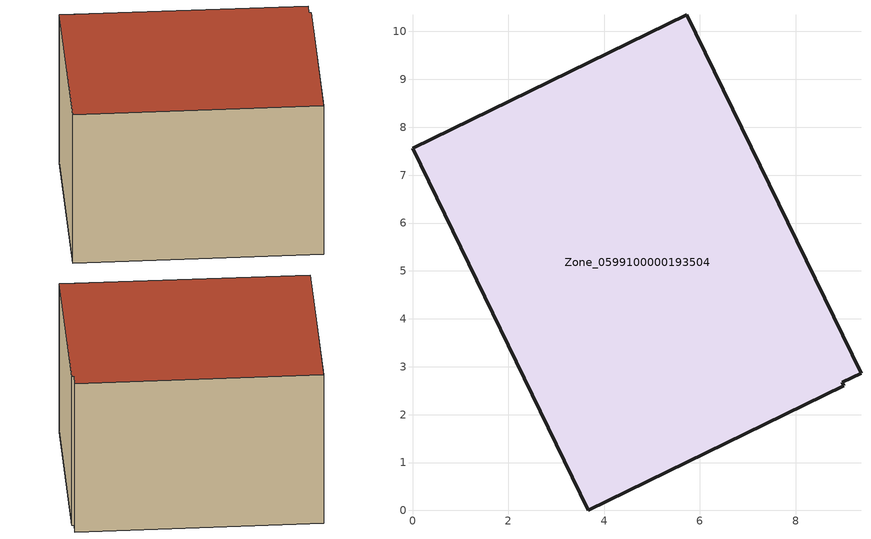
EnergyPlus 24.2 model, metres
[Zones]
Zone_0599100000193504
 floor ground (C_G): 9.36,2.86 8.97,2.67 9,2.6 3.67,0 0,7.56 5.72,10.35 z0
 wall outside (C_F): 9.36,2.86 5.72,10.35 0,7.56 3.67,0 9,2.6 8.97,2.67 9.36,2.86 z0:5.82
 roof outside (C_R): 8.97,2.67 9.36,2.86 5.72,10.35 0,7.56 3.67,0 9,2.6 z5.82
[BUILDING]
Pand.0599100000193504: North Axis=0; Terrain=City; Loads Convergence Tolerance Value=0.04; Temperature Convergence Tolerance Value=0.4; Solar Distribution=FullExterior; Maximum Number of Warmup Days=25; Minimum Number of Warmup Days=1
[Site:Location]
Rotterdam.The.Hague.AP_ZH_NLD Design_Conditions: Latitude=51.96; Longitude=4.45; Time Zone=1; Elevation=-4.5
[SITE:GROUNDTEMPERATURE:BUILDINGSURFACE]
18, 18, 18, 18, 18, 18, 18, 18, 18, 18, 18, 18
[MATERIAL] Thermal Absorptance=0.9; Solar Absorptance=0.7; Visible Absorptance=0.7
Name | Roughness | Thickness | Conductivity | Density | Specific Heat
G.TI.1946-1964 | MediumSmooth | 0.15 | 1 | 540 | 1210
F.TI.1946-1964 | Rough | 0.3 | 0.857143 | 1920 | 840
R.TI.1946-1964 | MediumRough | 0.2 | 0.277778 | 1500 | 1000
[CONSTRUCTION]
C_G: G.TI.1946-1964
C_F: F.TI.1946-1964
C_R: R.TI.1946-1964
[ZONE]
Zone_0599100000193504: Type=1; Multiplier=1; Ceiling Height=Autocalculate; Volume=Autocalculate; Floor Area=autocalculate; Part of Total Floor Area=Yes
[ZONEINFILTRATION:DESIGNFLOWRATE]
Infil_Zone_0599100000193504: Zone or ZoneList or Space or SpaceList=Zone_0599100000193504; Schedule=AlwaysOn; Design Flow Rate Calculation Method=Flow/Area; Flow Rate per Floor Area=0.003; Constant Term Coefficient=1; Temperature Term Coefficient=0; Velocity Term Coefficient=0; Velocity Squared Term Coefficient=0
[HVACTEMPLATE:ZONE:IDEALLOADSAIRSYSTEM]
Zone_0599100000193504: Maximum Heating Supply Air Temperature=50; Minimum Cooling Supply Air Temperature=13; Maximum Heating Supply Air Humidity Ratio=0.0156; Minimum Cooling Supply Air Humidity Ratio=0.0077; Heating Limit=NoLimit; Cooling Limit=NoLimit; Dehumidification Control Type=ConstantSensibleHeatRatio; Cooling Sensible Heat Ratio=0.7; Dehumidification Setpoint=60; Humidification Control Type=None; Humidification Setpoint=30; Outdoor Air Method=None; Outdoor Air Flow Rate per Person=0.00944; Outdoor Air Flow Rate per Zone Floor Area=0; Outdoor Air Flow Rate per Zone=0; Demand Controlled Ventilation Type=None; Outdoor Air Economizer Type=NoEconomizer; Heat Recovery Type=None; Sensible Heat Recovery Effectiveness=0.7; Latent Heat Recovery Effectiveness=0.65
[ZONECONTROL:THERMOSTAT]
ThermostatControl_Zone_0599100000193504: Zone or ZoneList=Zone_0599100000193504; Control Type Schedule=DualSetpointControlType; Control 1=Thermostat_Zone_0599100000193504; Temperature Difference Between Cutout And Setpoint=0
[THERMOSTATSETPOINT:DUALSETPOINT]
Thermostat_Zone_0599100000193504: Heating Setpoint Temperature Schedule=HeatingSetpoint_Zone_0599100000193504; Cooling Setpoint Temperature Schedule=CoolingSetpoint_Zone_0599100000193504
[SCHEDULE:COMPACT]
HeatingSetpoint_Zone_0599100000193504: Through: 12/31, For: AllDays, Until: 24:00, 21
CoolingSetpoint_Zone_0599100000193504: Through: 12/31, For: AllDays, Until: 24:00, 24
DualSetpointControlType: Through: 12/31, For: AllDays, Until: 24:00, 4
AlwaysOn: Through: 12/31, For: AllDays, Until: 24:00, 1
